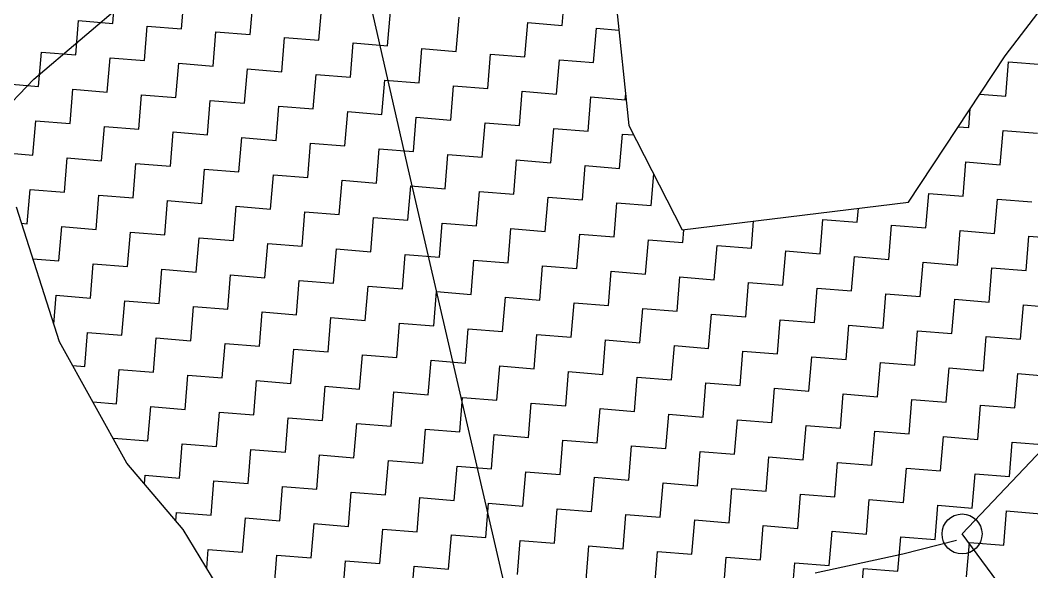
# Model space of a CAD drawing. Header units: metres. Extents: x 286589 to 288713, y 2001360 to 2004418.
# Drawn here: x 287494.2 to 287647.9, y 2003414.2 to 2003498.1 of the extents above; entities that cross this region are included whole.
import ezdxf

# ---------------------------------------------------------------- set-up
doc = ezdxf.new("R2010")
doc.units = ezdxf.units.M
doc.header["$MEASUREMENT"] = 0
for name, color, linetype in [('LINE_WATER', 4, 'Continuous'), ('POLY_HATCH', 12, 'Continuous'), ('POLY_PARCEL', 6, 'Continuous')]:
    doc.layers.add(name, color=color, linetype=linetype)

msp = doc.modelspace()

# ---------------------------------------------------------------- linework, layer by layer
msp.add_circle((287637.28, 2003419.98), 3.04)
at = {"layer": 'LINE_WATER'}
for p, q in [((287496.27, 2003489.09), (287510.35, 2003501.05)), ((287478.98, 2003471.14), (287496.27, 2003489.09)), ((287636.42, 2003419), (287628.3, 2003416.88)), ((287628.3, 2003416.88), (287614.96, 2003414))]:
    msp.add_line(p, q, dxfattribs=at)
at = {"layer": 'POLY_HATCH'}
for p, q in [((287643.84, 2003492.67), (287664.86, 2003520.26)), ((287584.7, 2003501.01), (287586.68, 2003482.09)), ((287629.13, 2003470.42), (287643.84, 2003492.67)), ((287586.68, 2003482.09), (287594.77, 2003466.19)), ((287500.15, 2003449.17), (287493.61, 2003469.63)), ((287594.77, 2003466.19), (287629.13, 2003470.42)), ((287510.38, 2003430.75), (287500.15, 2003449.17)), ((287518.94, 2003420.67), (287510.38, 2003430.75)), ((287527.22, 2003407.1), (287518.94, 2003420.67))]:
    msp.add_line(p, q, dxfattribs=at)
at = {"layer": 'POLY_HATCH', "linetype": 'Continuous'}
for p, q in [((287508.26, 2003497.59), (287508.69, 2003502.81)), ((287518.7, 2003496.74), (287519.12, 2003501.95)), ((287576.52, 2003497.28), (287576.95, 2003502.49)), ((287529.13, 2003495.89), (287529.56, 2003501.1)), ((287539.57, 2003495.04), (287539.99, 2003500.25)), ((287550.01, 2003494.18), (287550.43, 2003499.4)), ((287560.44, 2003493.33), (287560.87, 2003498.55)), ((287502.62, 2003492.79), (287503.04, 2003498.01)), ((287503.04, 2003498.01), (287508.26, 2003497.59)), ((287513.05, 2003491.94), (287513.48, 2003497.16)), ((287513.48, 2003497.16), (287518.7, 2003496.74)), ((287570.88, 2003492.48), (287571.3, 2003497.7)), ((287571.3, 2003497.7), (287576.52, 2003497.28)), ((287523.49, 2003491.09), (287523.92, 2003496.31)), ((287523.92, 2003496.31), (287529.13, 2003495.89)), ((287533.93, 2003490.24), (287534.35, 2003495.46)), ((287534.35, 2003495.46), (287539.57, 2003495.04)), ((287581.31, 2003491.63), (287581.74, 2003496.85)), ((287581.74, 2003496.85), (287585.16, 2003496.57)), ((287544.36, 2003489.39), (287544.79, 2003494.61)), ((287544.79, 2003494.61), (287550.01, 2003494.18)), ((287496.97, 2003488), (287497.4, 2003493.22)), ((287497.4, 2003493.22), (287502.62, 2003492.79)), ((287507.41, 2003487.15), (287507.84, 2003492.37)), ((287507.84, 2003492.37), (287513.05, 2003491.94)), ((287554.8, 2003488.54), (287555.22, 2003493.76)), ((287555.22, 2003493.76), (287560.44, 2003493.33)), ((287565.23, 2003487.69), (287565.66, 2003492.91)), ((287565.66, 2003492.91), (287570.88, 2003492.48)), ((287517.85, 2003486.3), (287518.27, 2003491.52)), ((287518.27, 2003491.52), (287523.49, 2003491.09)), ((287575.67, 2003486.84), (287576.1, 2003492.06)), ((287576.1, 2003492.06), (287581.31, 2003491.63)), ((287643.93, 2003486.53), (287644.36, 2003491.75)), ((287644.36, 2003491.75), (287649.57, 2003491.32)), ((287528.28, 2003485.45), (287528.71, 2003490.67)), ((287528.71, 2003490.67), (287533.93, 2003490.24)), ((287538.72, 2003484.6), (287539.14, 2003489.82)), ((287539.14, 2003489.82), (287544.36, 2003489.39)), ((287491.76, 2003488.43), (287496.97, 2003488)), ((287549.15, 2003483.75), (287549.58, 2003488.97)), ((287549.58, 2003488.97), (287554.8, 2003488.54)), ((287559.59, 2003482.9), (287560.02, 2003488.12)), ((287560.02, 2003488.12), (287565.23, 2003487.69)), ((287501.77, 2003482.36), (287502.19, 2003487.58)), ((287502.19, 2003487.58), (287507.41, 2003487.15)), ((287512.2, 2003481.51), (287512.63, 2003486.73)), ((287512.63, 2003486.73), (287517.85, 2003486.3)), ((287570.03, 2003482.05), (287570.45, 2003487.27)), ((287570.45, 2003487.27), (287575.67, 2003486.84)), ((287580.46, 2003481.2), (287580.89, 2003486.41)), ((287580.89, 2003486.41), (287586.11, 2003485.99)), ((287586.11, 2003485.99), (287586.18, 2003486.87)), ((287639.99, 2003486.85), (287643.93, 2003486.53)), ((287522.64, 2003480.66), (287523.06, 2003485.87)), ((287523.06, 2003485.87), (287528.28, 2003485.45)), ((287533.08, 2003479.81), (287533.5, 2003485.02)), ((287533.5, 2003485.02), (287538.72, 2003484.6)), ((287543.51, 2003478.96), (287543.94, 2003484.17)), ((287543.94, 2003484.17), (287549.15, 2003483.75)), ((287553.95, 2003478.1), (287554.37, 2003483.32)), ((287554.37, 2003483.32), (287559.59, 2003482.9)), ((287638.29, 2003481.74), (287638.52, 2003484.63)), ((287496.12, 2003477.57), (287496.55, 2003482.78)), ((287496.55, 2003482.78), (287501.77, 2003482.36)), ((287506.56, 2003476.71), (287506.98, 2003481.93)), ((287506.98, 2003481.93), (287512.2, 2003481.51)), ((287564.38, 2003477.25), (287564.81, 2003482.47)), ((287564.81, 2003482.47), (287570.03, 2003482.05)), ((287574.82, 2003476.4), (287575.25, 2003481.62)), ((287575.25, 2003481.62), (287580.46, 2003481.2)), ((287636.7, 2003481.87), (287638.29, 2003481.74)), ((287517, 2003475.86), (287517.42, 2003481.08)), ((287517.42, 2003481.08), (287522.64, 2003480.66)), ((287527.43, 2003475.01), (287527.86, 2003480.23)), ((287527.86, 2003480.23), (287533.08, 2003479.81)), ((287585.26, 2003475.55), (287585.68, 2003480.77)), ((287585.68, 2003480.77), (287587.42, 2003480.63)), ((287643.08, 2003476.09), (287643.51, 2003481.31)), ((287643.51, 2003481.31), (287648.72, 2003480.89)), ((287537.87, 2003474.16), (287538.29, 2003479.38)), ((287538.29, 2003479.38), (287543.51, 2003478.96)), ((287490.91, 2003477.99), (287496.12, 2003477.57)), ((287500.92, 2003471.92), (287501.34, 2003477.14)), ((287501.34, 2003477.14), (287506.56, 2003476.71)), ((287548.3, 2003473.31), (287548.73, 2003478.53)), ((287548.73, 2003478.53), (287553.95, 2003478.1)), ((287558.74, 2003472.46), (287559.17, 2003477.68)), ((287559.17, 2003477.68), (287564.38, 2003477.25)), ((287511.35, 2003471.07), (287511.78, 2003476.29)), ((287511.78, 2003476.29), (287517, 2003475.86)), ((287569.18, 2003471.61), (287569.6, 2003476.83)), ((287569.6, 2003476.83), (287574.82, 2003476.4)), ((287579.61, 2003470.76), (287580.04, 2003475.98)), ((287580.04, 2003475.98), (287585.26, 2003475.55)), ((287637.44, 2003471.3), (287637.86, 2003476.52)), ((287637.86, 2003476.52), (287643.08, 2003476.09)), ((287521.79, 2003470.22), (287522.21, 2003475.44)), ((287522.21, 2003475.44), (287527.43, 2003475.01)), ((287532.22, 2003469.37), (287532.65, 2003474.59)), ((287532.65, 2003474.59), (287537.87, 2003474.16)), ((287590.05, 2003469.91), (287590.44, 2003474.7)), ((287542.66, 2003468.52), (287543.09, 2003473.74)), ((287543.09, 2003473.74), (287548.3, 2003473.31)), ((287553.1, 2003467.67), (287553.52, 2003472.89)), ((287553.52, 2003472.89), (287558.74, 2003472.46)), ((287495.27, 2003467.13), (287495.7, 2003472.35)), ((287495.7, 2003472.35), (287500.92, 2003471.92)), ((287505.71, 2003466.28), (287506.13, 2003471.5)), ((287506.13, 2003471.5), (287511.35, 2003471.07)), ((287563.53, 2003466.82), (287563.96, 2003472.04)), ((287563.96, 2003472.04), (287569.18, 2003471.61)), ((287573.97, 2003465.97), (287574.39, 2003471.19)), ((287574.39, 2003471.19), (287579.61, 2003470.76)), ((287631.79, 2003466.51), (287632.22, 2003471.72)), ((287632.22, 2003471.72), (287637.44, 2003471.3)), ((287642.23, 2003465.66), (287642.66, 2003470.87)), ((287642.66, 2003470.87), (287647.87, 2003470.45)), ((287516.14, 2003465.43), (287516.57, 2003470.65)), ((287516.57, 2003470.65), (287521.79, 2003470.22)), ((287526.58, 2003464.58), (287527.01, 2003469.8)), ((287527.01, 2003469.8), (287532.22, 2003469.37)), ((287584.41, 2003465.12), (287584.83, 2003470.33)), ((287584.83, 2003470.33), (287590.05, 2003469.91)), ((287621.36, 2003467.36), (287621.53, 2003469.49)), ((287537.02, 2003463.73), (287537.44, 2003468.94)), ((287537.44, 2003468.94), (287542.66, 2003468.52)), ((287547.45, 2003462.88), (287547.88, 2003468.09)), ((287547.88, 2003468.09), (287553.1, 2003467.67)), ((287615.71, 2003462.56), (287616.14, 2003467.78)), ((287616.14, 2003467.78), (287621.36, 2003467.36)), ((287494.38, 2003467.2), (287495.27, 2003467.13)), ((287500.07, 2003461.49), (287500.49, 2003466.7)), ((287500.49, 2003466.7), (287505.71, 2003466.28)), ((287557.89, 2003462.03), (287558.32, 2003467.24)), ((287558.32, 2003467.24), (287563.53, 2003466.82)), ((287568.33, 2003461.17), (287568.75, 2003466.39)), ((287568.75, 2003466.39), (287573.97, 2003465.97)), ((287605.28, 2003463.42), (287605.61, 2003467.53)), ((287626.15, 2003461.71), (287626.58, 2003466.93)), ((287626.58, 2003466.93), (287631.79, 2003466.51)), ((287510.5, 2003460.64), (287510.93, 2003465.85)), ((287510.93, 2003465.85), (287516.14, 2003465.43)), ((287520.94, 2003459.78), (287521.36, 2003465)), ((287521.36, 2003465), (287526.58, 2003464.58)), ((287578.76, 2003460.32), (287579.19, 2003465.54)), ((287579.19, 2003465.54), (287584.41, 2003465.12)), ((287594.84, 2003464.27), (287595, 2003466.22)), ((287636.59, 2003460.86), (287637.01, 2003466.08)), ((287637.01, 2003466.08), (287642.23, 2003465.66)), ((287647.02, 2003460.01), (287647.45, 2003465.23)), ((287647.45, 2003465.23), (287652.67, 2003464.81)), ((287531.37, 2003458.93), (287531.8, 2003464.15)), ((287531.8, 2003464.15), (287537.02, 2003463.73)), ((287541.81, 2003458.08), (287542.24, 2003463.3)), ((287542.24, 2003463.3), (287547.45, 2003462.88)), ((287589.2, 2003459.47), (287589.62, 2003464.69)), ((287589.62, 2003464.69), (287594.84, 2003464.27)), ((287599.63, 2003458.62), (287600.06, 2003463.84)), ((287600.06, 2003463.84), (287605.28, 2003463.42)), ((287496.11, 2003461.81), (287500.07, 2003461.49)), ((287552.25, 2003457.23), (287552.67, 2003462.45)), ((287552.67, 2003462.45), (287557.89, 2003462.03)), ((287610.07, 2003457.77), (287610.5, 2003462.99)), ((287610.5, 2003462.99), (287615.71, 2003462.56)), ((287620.51, 2003456.92), (287620.93, 2003462.14)), ((287620.93, 2003462.14), (287626.15, 2003461.71)), ((287504.86, 2003455.84), (287505.28, 2003461.06)), ((287505.28, 2003461.06), (287510.5, 2003460.64)), ((287515.29, 2003454.99), (287515.72, 2003460.21)), ((287515.72, 2003460.21), (287520.94, 2003459.78)), ((287562.68, 2003456.38), (287563.11, 2003461.6)), ((287563.11, 2003461.6), (287568.33, 2003461.17)), ((287573.12, 2003455.53), (287573.54, 2003460.75)), ((287573.54, 2003460.75), (287578.76, 2003460.32)), ((287630.94, 2003456.07), (287631.37, 2003461.29)), ((287631.37, 2003461.29), (287636.59, 2003460.86)), ((287641.38, 2003455.22), (287641.8, 2003460.44)), ((287641.8, 2003460.44), (287647.02, 2003460.01)), ((287525.73, 2003454.14), (287526.16, 2003459.36)), ((287526.16, 2003459.36), (287531.37, 2003458.93)), ((287583.55, 2003454.68), (287583.98, 2003459.9)), ((287583.98, 2003459.9), (287589.2, 2003459.47)), ((287593.99, 2003453.83), (287594.42, 2003459.05)), ((287594.42, 2003459.05), (287599.63, 2003458.62)), ((287536.17, 2003453.29), (287536.59, 2003458.51)), ((287536.59, 2003458.51), (287541.81, 2003458.08)), ((287546.6, 2003452.44), (287547.03, 2003457.66)), ((287547.03, 2003457.66), (287552.25, 2003457.23)), ((287604.43, 2003452.98), (287604.85, 2003458.2)), ((287604.85, 2003458.2), (287610.07, 2003457.77)), ((287614.86, 2003452.13), (287615.29, 2003457.35)), ((287615.29, 2003457.35), (287620.51, 2003456.92)), ((287499.28, 2003451.88), (287499.64, 2003456.27)), ((287499.64, 2003456.27), (287504.86, 2003455.84)), ((287557.04, 2003451.59), (287557.46, 2003456.81)), ((287557.46, 2003456.81), (287562.68, 2003456.38)), ((287567.48, 2003450.74), (287567.9, 2003455.96)), ((287567.9, 2003455.96), (287573.12, 2003455.53)), ((287625.3, 2003451.28), (287625.72, 2003456.5)), ((287625.72, 2003456.5), (287630.94, 2003456.07)), ((287635.74, 2003450.43), (287636.16, 2003455.65)), ((287636.16, 2003455.65), (287641.38, 2003455.22)), ((287509.65, 2003450.2), (287510.08, 2003455.42)), ((287510.08, 2003455.42), (287515.29, 2003454.99)), ((287520.09, 2003449.35), (287520.51, 2003454.57)), ((287520.51, 2003454.57), (287525.73, 2003454.14)), ((287577.91, 2003449.89), (287578.34, 2003455.11)), ((287578.34, 2003455.11), (287583.55, 2003454.68)), ((287588.35, 2003449.04), (287588.77, 2003454.26)), ((287588.77, 2003454.26), (287593.99, 2003453.83)), ((287646.17, 2003449.58), (287646.6, 2003454.79)), ((287646.6, 2003454.79), (287651.82, 2003454.37)), ((287530.52, 2003448.5), (287530.95, 2003453.72)), ((287530.95, 2003453.72), (287536.17, 2003453.29)), ((287540.96, 2003447.65), (287541.38, 2003452.87)), ((287541.38, 2003452.87), (287546.6, 2003452.44)), ((287598.78, 2003448.19), (287599.21, 2003453.4)), ((287599.21, 2003453.4), (287604.43, 2003452.98)), ((287609.22, 2003447.34), (287609.65, 2003452.55)), ((287609.65, 2003452.55), (287614.86, 2003452.13)), ((287551.4, 2003446.8), (287551.82, 2003452.01)), ((287551.82, 2003452.01), (287557.04, 2003451.59)), ((287561.83, 2003445.95), (287562.26, 2003451.16)), ((287562.26, 2003451.16), (287567.48, 2003450.74)), ((287619.66, 2003446.49), (287620.08, 2003451.7)), ((287620.08, 2003451.7), (287625.3, 2003451.28)), ((287504.01, 2003445.41), (287504.43, 2003450.62)), ((287504.43, 2003450.62), (287509.65, 2003450.2)), ((287514.44, 2003444.56), (287514.87, 2003449.77)), ((287514.87, 2003449.77), (287520.09, 2003449.35)), ((287572.27, 2003445.09), (287572.69, 2003450.31)), ((287572.69, 2003450.31), (287577.91, 2003449.89)), ((287582.7, 2003444.24), (287583.13, 2003449.46)), ((287583.13, 2003449.46), (287588.35, 2003449.04)), ((287630.09, 2003445.63), (287630.52, 2003450.85)), ((287630.52, 2003450.85), (287635.74, 2003450.43)), ((287640.53, 2003444.78), (287640.95, 2003450)), ((287640.95, 2003450), (287646.17, 2003449.58)), ((287524.88, 2003443.7), (287525.31, 2003448.92)), ((287525.31, 2003448.92), (287530.52, 2003448.5)), ((287535.32, 2003442.85), (287535.74, 2003448.07)), ((287535.74, 2003448.07), (287540.96, 2003447.65)), ((287593.14, 2003443.39), (287593.57, 2003448.61)), ((287593.57, 2003448.61), (287598.78, 2003448.19)), ((287545.75, 2003442), (287546.18, 2003447.22)), ((287546.18, 2003447.22), (287551.4, 2003446.8)), ((287556.19, 2003441.15), (287556.61, 2003446.37)), ((287556.61, 2003446.37), (287561.83, 2003445.95)), ((287603.58, 2003442.54), (287604, 2003447.76)), ((287604, 2003447.76), (287609.22, 2003447.34)), ((287614.01, 2003441.69), (287614.44, 2003446.91)), ((287614.44, 2003446.91), (287619.66, 2003446.49)), ((287502.16, 2003445.56), (287504.01, 2003445.41)), ((287508.8, 2003439.76), (287509.23, 2003444.98)), ((287509.23, 2003444.98), (287514.44, 2003444.56)), ((287566.62, 2003440.3), (287567.05, 2003445.52)), ((287567.05, 2003445.52), (287572.27, 2003445.09)), ((287624.45, 2003440.84), (287624.87, 2003446.06)), ((287624.87, 2003446.06), (287630.09, 2003445.63)), ((287634.89, 2003439.99), (287635.31, 2003445.21)), ((287635.31, 2003445.21), (287640.53, 2003444.78)), ((287519.24, 2003438.91), (287519.66, 2003444.13)), ((287519.66, 2003444.13), (287524.88, 2003443.7)), ((287529.67, 2003438.06), (287530.1, 2003443.28)), ((287530.1, 2003443.28), (287535.32, 2003442.85)), ((287577.06, 2003439.45), (287577.49, 2003444.67)), ((287577.49, 2003444.67), (287582.7, 2003444.24)), ((287587.5, 2003438.6), (287587.92, 2003443.82)), ((287587.92, 2003443.82), (287593.14, 2003443.39)), ((287645.32, 2003439.14), (287645.75, 2003444.36)), ((287645.75, 2003444.36), (287650.96, 2003443.93)), ((287540.11, 2003437.21), (287540.53, 2003442.43)), ((287540.53, 2003442.43), (287545.75, 2003442)), ((287597.93, 2003437.75), (287598.36, 2003442.97)), ((287598.36, 2003442.97), (287603.58, 2003442.54)), ((287608.37, 2003436.9), (287608.79, 2003442.12)), ((287608.79, 2003442.12), (287614.01, 2003441.69)), ((287550.54, 2003436.36), (287550.97, 2003441.58)), ((287550.97, 2003441.58), (287556.19, 2003441.15)), ((287560.98, 2003435.51), (287561.41, 2003440.73)), ((287561.41, 2003440.73), (287566.62, 2003440.3)), ((287618.81, 2003436.05), (287619.23, 2003441.27)), ((287619.23, 2003441.27), (287624.45, 2003440.84)), ((287629.24, 2003435.2), (287629.67, 2003440.42)), ((287629.67, 2003440.42), (287634.89, 2003439.99)), ((287505.21, 2003440.06), (287508.8, 2003439.76)), ((287513.59, 2003434.12), (287514.02, 2003439.34)), ((287514.02, 2003439.34), (287519.24, 2003438.91)), ((287571.42, 2003434.66), (287571.84, 2003439.88)), ((287571.84, 2003439.88), (287577.06, 2003439.45)), ((287581.85, 2003433.81), (287582.28, 2003439.03)), ((287582.28, 2003439.03), (287587.5, 2003438.6)), ((287639.68, 2003434.35), (287640.1, 2003439.57)), ((287640.1, 2003439.57), (287645.32, 2003439.14)), ((287524.03, 2003433.27), (287524.45, 2003438.49)), ((287524.45, 2003438.49), (287529.67, 2003438.06)), ((287534.47, 2003432.42), (287534.89, 2003437.64)), ((287534.89, 2003437.64), (287540.11, 2003437.21)), ((287592.29, 2003432.96), (287592.72, 2003438.18)), ((287592.72, 2003438.18), (287597.93, 2003437.75)), ((287602.73, 2003432.11), (287603.15, 2003437.32)), ((287603.15, 2003437.32), (287608.37, 2003436.9)), ((287544.9, 2003431.57), (287545.33, 2003436.79)), ((287545.33, 2003436.79), (287550.54, 2003436.36)), ((287555.34, 2003430.72), (287555.76, 2003435.93)), ((287555.76, 2003435.93), (287560.98, 2003435.51)), ((287613.16, 2003431.26), (287613.59, 2003436.47)), ((287613.59, 2003436.47), (287618.81, 2003436.05)), ((287623.6, 2003430.41), (287624.02, 2003435.62)), ((287624.02, 2003435.62), (287629.24, 2003435.2)), ((287508.36, 2003434.38), (287508.37, 2003434.54)), ((287508.37, 2003434.54), (287513.59, 2003434.12)), ((287565.77, 2003429.87), (287566.2, 2003435.08)), ((287566.2, 2003435.08), (287571.42, 2003434.66)), ((287576.21, 2003429.02), (287576.64, 2003434.23)), ((287576.64, 2003434.23), (287581.85, 2003433.81)), ((287634.03, 2003429.55), (287634.46, 2003434.77)), ((287634.46, 2003434.77), (287639.68, 2003434.35)), ((287518.39, 2003428.48), (287518.81, 2003433.69)), ((287518.81, 2003433.69), (287524.03, 2003433.27)), ((287528.82, 2003427.63), (287529.25, 2003432.84)), ((287529.25, 2003432.84), (287534.47, 2003432.42)), ((287586.65, 2003428.16), (287587.07, 2003433.38)), ((287587.07, 2003433.38), (287592.29, 2003432.96)), ((287597.08, 2003427.31), (287597.51, 2003432.53)), ((287597.51, 2003432.53), (287602.73, 2003432.11)), ((287644.47, 2003428.7), (287644.9, 2003433.92)), ((287644.9, 2003433.92), (287650.11, 2003433.5)), ((287539.26, 2003426.77), (287539.68, 2003431.99)), ((287539.68, 2003431.99), (287544.9, 2003431.57)), ((287549.69, 2003425.92), (287550.12, 2003431.14)), ((287550.12, 2003431.14), (287555.34, 2003430.72)), ((287607.52, 2003426.46), (287607.94, 2003431.68)), ((287607.94, 2003431.68), (287613.16, 2003431.26)), ((287560.13, 2003425.07), (287560.56, 2003430.29)), ((287560.56, 2003430.29), (287565.77, 2003429.87)), ((287570.57, 2003424.22), (287570.99, 2003429.44)), ((287570.99, 2003429.44), (287576.21, 2003429.02)), ((287617.95, 2003425.61), (287618.38, 2003430.83)), ((287618.38, 2003430.83), (287623.6, 2003430.41)), ((287628.39, 2003424.76), (287628.82, 2003429.98)), ((287628.82, 2003429.98), (287634.03, 2003429.55)), ((287513.06, 2003427.59), (287513.17, 2003428.9)), ((287513.17, 2003428.9), (287518.39, 2003428.48)), ((287523.18, 2003422.83), (287523.6, 2003428.05)), ((287523.6, 2003428.05), (287528.82, 2003427.63)), ((287581, 2003423.37), (287581.43, 2003428.59)), ((287581.43, 2003428.59), (287586.65, 2003428.16)), ((287638.83, 2003423.91), (287639.25, 2003429.13)), ((287639.25, 2003429.13), (287644.47, 2003428.7)), ((287533.61, 2003421.98), (287534.04, 2003427.2)), ((287534.04, 2003427.2), (287539.26, 2003426.77)), ((287544.05, 2003421.13), (287544.48, 2003426.35)), ((287544.48, 2003426.35), (287549.69, 2003425.92)), ((287591.44, 2003422.52), (287591.86, 2003427.74)), ((287591.86, 2003427.74), (287597.08, 2003427.31)), ((287601.88, 2003421.67), (287602.3, 2003426.89)), ((287602.3, 2003426.89), (287607.52, 2003426.46)), ((287554.49, 2003420.28), (287554.91, 2003425.5)), ((287554.91, 2003425.5), (287560.13, 2003425.07)), ((287612.31, 2003420.82), (287612.74, 2003426.04)), ((287612.74, 2003426.04), (287617.95, 2003425.61)), ((287622.75, 2003419.97), (287623.17, 2003425.19)), ((287623.17, 2003425.19), (287628.39, 2003424.76)), ((287517.85, 2003421.95), (287517.96, 2003423.26)), ((287517.96, 2003423.26), (287523.18, 2003422.83)), ((287564.92, 2003419.43), (287565.35, 2003424.65)), ((287565.35, 2003424.65), (287570.57, 2003424.22)), ((287575.36, 2003418.58), (287575.78, 2003423.8)), ((287575.78, 2003423.8), (287581, 2003423.37)), ((287633.18, 2003419.12), (287633.61, 2003424.34)), ((287633.61, 2003424.34), (287638.83, 2003423.91)), ((287643.62, 2003418.27), (287644.05, 2003423.49)), ((287644.05, 2003423.49), (287649.26, 2003423.06)), ((287527.97, 2003417.19), (287528.4, 2003422.41)), ((287528.4, 2003422.41), (287533.61, 2003421.98)), ((287585.8, 2003417.73), (287586.22, 2003422.95)), ((287586.22, 2003422.95), (287591.44, 2003422.52)), ((287596.23, 2003416.88), (287596.66, 2003422.1)), ((287596.66, 2003422.1), (287601.88, 2003421.67)), ((287538.41, 2003416.34), (287538.83, 2003421.56)), ((287538.83, 2003421.56), (287544.05, 2003421.13)), ((287548.84, 2003415.49), (287549.27, 2003420.71)), ((287549.27, 2003420.71), (287554.49, 2003420.28)), ((287606.67, 2003416.03), (287607.09, 2003421.25)), ((287607.09, 2003421.25), (287612.31, 2003420.82)), ((287617.1, 2003415.18), (287617.53, 2003420.39)), ((287617.53, 2003420.39), (287622.75, 2003419.97)), ((287559.28, 2003414.64), (287559.71, 2003419.86)), ((287559.71, 2003419.86), (287564.92, 2003419.43)), ((287569.72, 2003413.79), (287570.14, 2003419)), ((287570.14, 2003419), (287575.36, 2003418.58)), ((287627.54, 2003414.33), (287627.97, 2003419.54)), ((287627.97, 2003419.54), (287633.18, 2003419.12)), ((287637.98, 2003413.48), (287638.4, 2003418.69)), ((287638.4, 2003418.69), (287643.62, 2003418.27)), ((287522.52, 2003414.8), (287522.75, 2003417.61)), ((287522.75, 2003417.61), (287527.97, 2003417.19)), ((287580.15, 2003412.94), (287580.58, 2003418.15)), ((287580.58, 2003418.15), (287585.8, 2003417.73)), ((287590.59, 2003412.09), (287591.01, 2003417.3)), ((287591.01, 2003417.3), (287596.23, 2003416.88)), ((287532.76, 2003411.55), (287533.19, 2003416.76)), ((287533.19, 2003416.76), (287538.41, 2003416.34)), ((287543.2, 2003410.7), (287543.63, 2003415.91)), ((287543.63, 2003415.91), (287548.84, 2003415.49)), ((287601.02, 2003411.23), (287601.45, 2003416.45)), ((287601.45, 2003416.45), (287606.67, 2003416.03)), ((287611.46, 2003410.38), (287611.89, 2003415.6)), ((287611.89, 2003415.6), (287617.1, 2003415.18)), ((287553.64, 2003409.84), (287554.06, 2003415.06)), ((287554.06, 2003415.06), (287559.28, 2003414.64)), ((287621.9, 2003409.53), (287622.32, 2003414.75)), ((287622.32, 2003414.75), (287627.54, 2003414.33))]:
    msp.add_line(p, q, dxfattribs=at)
at = {"layer": 'POLY_PARCEL'}
for p, q in [((287512.8, 2003651.31), (287553.14, 2003475.35)), ((287553.14, 2003475.35), (287592.51, 2003305)), ((287637.28, 2003419.98), (287686.31, 2003471.77)), ((287658.46, 2003391.46), (287637.28, 2003419.98))]:
    msp.add_line(p, q, dxfattribs=at)

doc.saveas('drawing.dxf')
